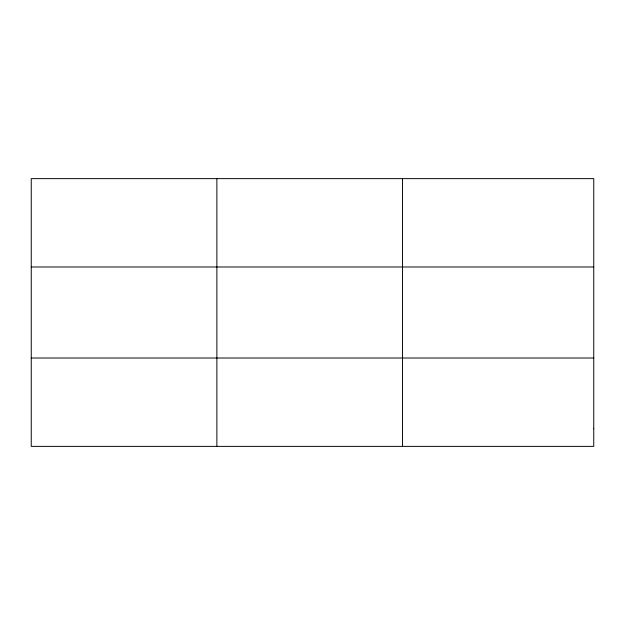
<?xml version="1.0" encoding="UTF-8"?>
<svg xmlns="http://www.w3.org/2000/svg" width="625" height="625" viewBox="0 0 625 625"><rect width="100%" height="100%" fill="white"/><g stroke="black" fill="none" stroke-linecap="round" stroke-linejoin="round"><path stroke-width="0.94" d="M216.875 446.375L216.875 178.625M402.5 446.375L402.5 178.625M31.25 266.984L593.75 266.984M31.25 358.016L593.75 358.016M593.75 428.703L593.75 446.375L31.25 446.375L31.25 178.625L593.75 178.625L593.75 428.703"/></g></svg>
